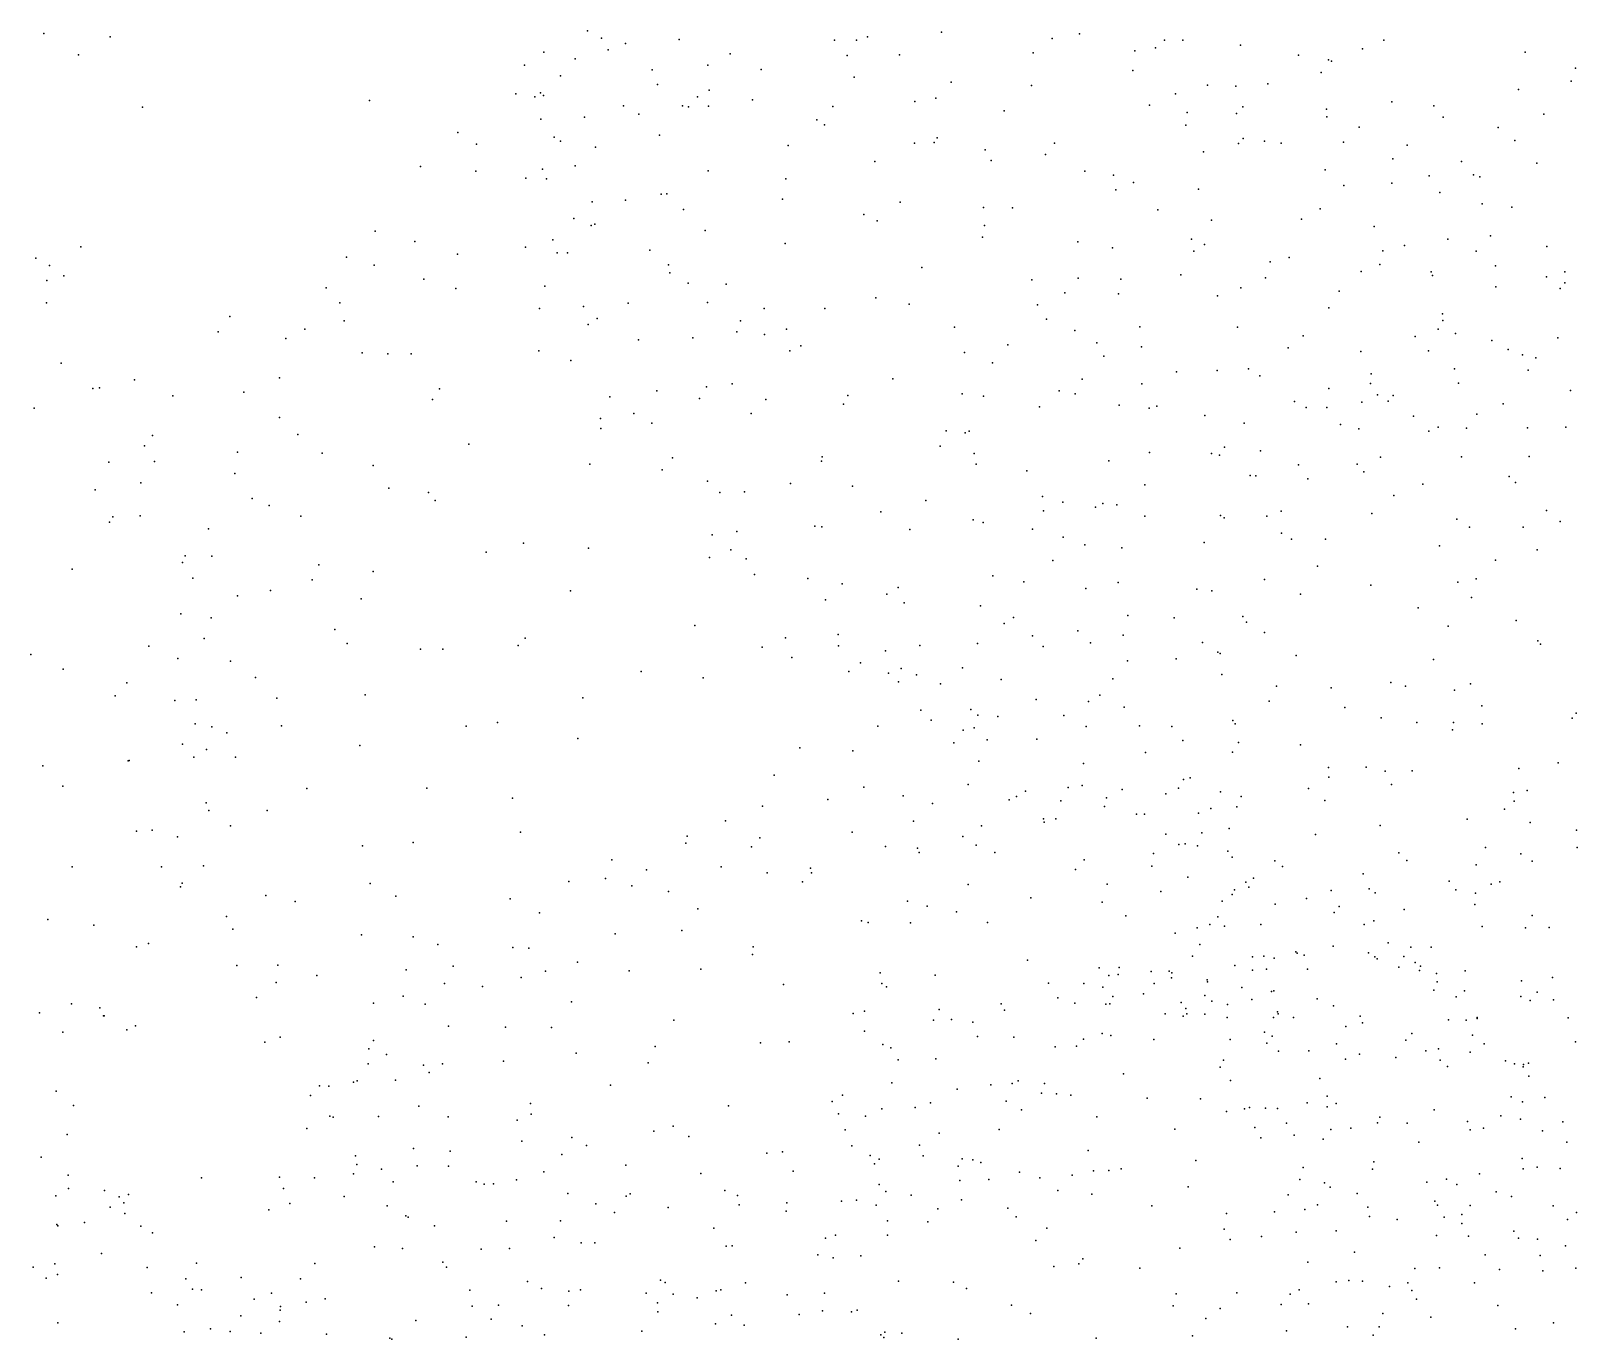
# Model space of a CAD drawing. Header units: metres. Extents: x -23.9 to 23.9, y -28.5 to 28.5.
# Drawn here: x -0.381 to 1.036, y -1.189 to 0.01 of the extents above; entities that cross this region are included whole.
import ezdxf

# ---------------------------------------------------------------- set-up
doc = ezdxf.new("R2010")
doc.units = ezdxf.units.M

msp = doc.modelspace()

# ---------------------------------------------------------------- linework, layer by layer
for p in [(-0.3692, 0.0077, 20.8077), (-0.3083, 0.0047, 1.6825), (0.1294, 0.0101, -9.3409), (0.1423, 0.0036, -13.075), (0.2133, 0.0023, -12.8139), (0.3558, 0.0016, -12.7063), (0.3758, 0.0015, -13.403), (0.386, 0.0046, 2.8198), (0.4539, 0.0089, -13.6365), (0.5552, 0.0032, -12.7087), (0.5805, 0.0075, -13.7616), (0.6584, 0.0015, -8.3734), (0.6752, 0.0017, -12.7867), (0.8594, 0.0015, -13.7869), (-0.3374, -0.0119, 4.548), (0.0894, -0.0093, -9.2272), (0.1484, -0.0072, -12.8573), (0.1641, -0.0014, -13.1782), (0.26, -0.011, -12.7336), (0.3673, -0.0125, -8.4929), (0.4154, -0.0119, -13.4735), (0.5378, -0.01, -13.6755), (0.6311, -0.0081, -12.7186), (0.6501, -0.0054, -13.7709), (0.728, -0.0029, 18.5242), (0.7811, -0.0121, -13.7802), (0.8397, -0.0062, 18.7009), (0.9888, -0.0095, 5.3405), (0.0715, -0.0213, -9.0228), (0.118, -0.0155, -8.8085), (0.1885, -0.0255, -13.2616), (0.2397, -0.0213, -9.5117), (0.2885, -0.0252, -13.3455), (0.6291, -0.0263, -9.7358), (0.8019, -0.028, -12.8806), (0.8086, -0.0164, -12.9927), (0.8114, -0.0177, -8.3694), (1.0351, -0.0239, -13.3543), (0.1045, -0.0309, -13.1369), (0.1935, -0.039, -12.7317), (0.3739, -0.0324, -22.5839), (0.4626, -0.0369, -12.6307), (0.5363, -0.0398, -12.6419), (0.6977, -0.0397, 18.1718), (0.7236, -0.0406, -13.7001), (0.7531, -0.0385, 18.0464), (1.0311, -0.0358, -13.4462), (-0.0706, -0.0535, 5.8118), (0.0635, -0.0475, -12.977), (0.0812, -0.0504, -9.1487), (0.0862, -0.0466, -12.8746), (0.0889, -0.049, -8.9026), (0.2302, -0.0504, -5.7416), (0.241, -0.0441, 22.6371), (0.2806, -0.0531, -12.652), (0.4294, -0.0545, 21.8317), (0.4488, -0.0515, -8.443), (0.6683, -0.0476, 18.3875), (0.8666, -0.055, -13.0055), (0.9827, -0.0436, -9.7072), (-0.2786, -0.0599, 3.2642), (0.1265, -0.0689, -9.3131), (0.1623, -0.0585, -9.393), (0.1763, -0.0662, -8.7037), (0.2165, -0.0585, -24.5158), (0.2218, -0.0596, -13.3563), (0.2401, -0.0588, 23.7777), (0.3542, -0.0591, -13.4695), (0.5112, -0.063, -9.6949), (0.6445, -0.0579, -12.6521), (0.679, -0.0647, -13.6218), (0.7242, -0.0656, -12.6876), (0.7302, -0.0595, -9.7434), (0.8069, -0.0616, -12.7958), (0.8072, -0.0685, -13.591), (0.9052, -0.0584, -13.581), (0.9137, -0.069, -13.4789), (1.0059, -0.0662, 18.8659), (0.0104, -0.0831, -13.0443), (0.0864, -0.0709, -12.8076), (0.3395, -0.0715, -9.5944), (0.3467, -0.0761, -12.5963), (0.6777, -0.0762, 18.5292), (0.8368, -0.0782, -25.3035), (0.9642, -0.0783, -13.3587), (0.0276, -0.0936, -12.8527), (0.0987, -0.0872, -13.283), (0.1045, -0.0909, -9.2434), (0.1368, -0.0965, -13.3488), (0.1954, -0.0855, -12.6562), (0.3132, -0.095, -8.5427), (0.4291, -0.0929, -9.6538), (0.4471, -0.0921, -4.9193), (0.4498, -0.0879, -13.5673), (0.494, -0.099, -12.5515), (0.5575, -0.0927, -8.4074), (0.7262, -0.0931, 18.6614), (0.7304, -0.0884, -13.5681), (0.7501, -0.091, -8.3732), (0.7651, -0.0929, 17.9742), (0.8224, -0.0917, -13.5043), (0.8807, -0.0946, 18.8222), (0.9793, -0.0902, -13.2745), (0.3928, -0.1097, -8.4892), (0.4994, -0.1087, 20.7034), (0.5491, -0.103, -13.5477), (0.6941, -0.1008, 18.077), (0.8677, -0.1072, -13.3979), (0.9304, -0.1096, -13.0593), (0.9997, -0.111, 17.7925), (-0.0239, -0.1141, 2.8605), (0.0269, -0.1185, -13.2346), (0.0729, -0.1248, -18.5637), (0.088, -0.1166, -8.9725), (0.0918, -0.1255, -9.1669), (0.1181, -0.1135, -12.678), (0.2398, -0.118, 4.8085), (0.311, -0.1254, -13.4974), (0.5853, -0.1183, -12.5457), (0.6115, -0.1221, 18.3544), (0.8056, -0.1172, -12.6832), (0.9009, -0.1228, -9.7238), (0.9415, -0.1219, -8.4026), (0.9473, -0.1237, -13.1607), (0.197, -0.1394, 2.0176), (0.2022, -0.1392, -12.5794), (0.6136, -0.1355, -9.7215), (0.6299, -0.1288, -13.5337), (0.6895, -0.135, -12.5714), (0.8227, -0.1315, -20.3956), (0.8666, -0.1293, -12.7394), (0.9108, -0.1381, -13.2888), (0.1335, -0.1464, -13.4136), (0.1643, -0.1449, -9.378), (0.2173, -0.1535, -8.6638), (0.3081, -0.1441, -12.5228), (0.416, -0.1468, -12.5042), (0.4922, -0.1517, -9.6775), (0.519, -0.152, -12.5022), (0.6522, -0.1539, 18.5984), (0.8009, -0.153, 17.8809), (0.9494, -0.1482, -12.8553), (0.9766, -0.1515, -13.0008), (0.1168, -0.1619, -23.4801), (0.1327, -0.1681, -9.2865), (0.1361, -0.1669, -8.8179), (0.3827, -0.1581, -9.6104), (0.3948, -0.1639, 0.9216), (0.4932, -0.1683, -8.4432), (0.7013, -0.1633, -13.4831), (0.7839, -0.1624, -13.4278), (0.8506, -0.1692, 0.3119), (-0.0653, -0.1735, -12.9087), (-0.029, -0.183, -13.2523), (0.0977, -0.1814, -9.0126), (0.2371, -0.1727, -9.4686), (0.4913, -0.1788, -13.5518), (0.5789, -0.1832, -13.5421), (0.683, -0.1807, -9.74), (0.9181, -0.1808, 18.9101), (0.9571, -0.1776, -13.2096), (-0.3763, -0.198, -5.7404), (-0.335, -0.1877, -16.9043), (-0.0917, -0.1971, -12.9761), (0.0101, -0.1944, -12.6908), (0.0725, -0.1882, -12.6346), (0.1015, -0.1932, -9.0995), (0.1109, -0.1934, -8.9345), (0.1866, -0.1907, -13.4917), (0.3105, -0.1848, -8.5672), (0.6105, -0.1887, 18.5312), (0.6851, -0.1918, 18.6882), (0.6949, -0.1857, -8.3981), (0.7726, -0.1975, -8.396), (0.8584, -0.1915, -9.7426), (0.8783, -0.1866, -8.4043), (0.9439, -0.1918, -12.7677), (1.0088, -0.1875, 18.9636), (-0.364, -0.2049, -5.9308), (-0.0663, -0.2046, 4.224), (0.2037, -0.2041, -9.4024), (0.2047, -0.2117, -17.3998), (0.4358, -0.2066, -9.6277), (0.7552, -0.2015, -9.7574), (0.8386, -0.2103, -13.4209), (0.8556, -0.2039, -6.9247), (0.9028, -0.2108, -12.6739), (0.9617, -0.2053, 19.1007), (1.0253, -0.2106, -8.4582), (-0.3664, -0.2185, -6.0118), (-0.3507, -0.2144, -5.8377), (-0.1102, -0.2252, -13.0615), (-0.0207, -0.2175, -13.325), (0.0085, -0.226, -21.5159), (0.0903, -0.2237, -13.4499), (0.2215, -0.2211, -8.6973), (0.2566, -0.222, -12.486), (0.5368, -0.218, -9.6699), (0.5792, -0.2164, 18.263), (0.6184, -0.2173, 24.2926), (0.6734, -0.2135, -13.5323), (0.7283, -0.2252, 17.9203), (0.7509, -0.2161, -13.5001), (0.9039, -0.2139, 17.7803), (0.9619, -0.2243, -13.276), (1.0085, -0.2153, 19.3086), (1.0209, -0.2258, -12.9479), (1.0253, -0.2208, -13.0294), (-0.3667, -0.2392, -5.673), (-0.0977, -0.2391, -12.8467), (0.1666, -0.2395, -9.305), (0.2393, -0.2389, -13.55), (0.3937, -0.2346, -13.5867), (0.4241, -0.2403, -12.4362), (0.5669, -0.2299, 18.3594), (0.616, -0.2309, -9.6974), (0.7069, -0.2326, 21.361), (0.8184, -0.2284, -12.5718), (-0.1987, -0.2516, 0.7185), (0.0854, -0.2443, -12.5656), (0.1256, -0.2424, -9.1577), (0.1381, -0.2534, -8.8989), (0.2913, -0.2443, -9.5003), (0.3468, -0.2443, -9.5481), (0.542, -0.241, -8.4521), (0.5502, -0.2541, -5.4565), (0.8088, -0.2438, 17.8351), (0.9131, -0.2493, 19.1778), (-0.2091, -0.2656, -18.9472), (-0.1298, -0.2632, -12.9208), (-0.0936, -0.2556, -13.2226), (0.13, -0.2589, -8.9696), (0.2663, -0.2657, -28.5675), (0.2695, -0.2557, -8.6518), (0.2917, -0.2682, 3.1135), (0.3118, -0.2631, -12.4365), (0.4659, -0.2613, -8.4916), (0.5762, -0.2645, 18.5114), (0.6357, -0.261, 18.0292), (0.7251, -0.2614, -12.4866), (0.9092, -0.2631, -9.8459), (0.9134, -0.2552, -8.433), (0.925, -0.2672, -13.3871), (-0.1473, -0.2719, -13.0003), (0.0848, -0.2831, -6.2079), (0.176, -0.2731, -13.5477), (0.226, -0.271, -9.3952), (0.3149, -0.2832, -13.6091), (0.3248, -0.2785, -8.5982), (0.5148, -0.2777, -12.4137), (0.5964, -0.2757, -12.427), (0.6371, -0.2794, 21.0068), (0.7715, -0.2804, -8.4249), (0.7853, -0.2694, 18.8462), (0.888, -0.2698, 18.9999), (0.9002, -0.2832, -12.599), (0.9585, -0.2737, -9.8949), (0.9732, -0.2817, -8.4659), (1.0189, -0.2712, -12.8109), (-0.3531, -0.2945, 0.3099), (-0.0773, -0.2848, -12.7199), (-0.0536, -0.2859, -13.3484), (-0.0322, -0.2859, -12.6535), (0.114, -0.292, -12.508), (0.4749, -0.2847, -13.6274), (0.5005, -0.294, -9.6245), (0.6028, -0.288, 18.6095), (0.8384, -0.2836, -9.8325), (0.9864, -0.2868, -13.3227), (0.9988, -0.2895, -9.953), (-0.2861, -0.3097, -5.8605), (-0.153, -0.3079, -13.1567), (0.4093, -0.3088, -8.5508), (0.5827, -0.309, -13.6275), (0.6694, -0.3024, -12.4348), (0.7067, -0.3011, -9.755), (0.7352, -0.2996, 17.8714), (0.7456, -0.306, -13.5672), (0.8478, -0.3042, -9.8997), (0.9242, -0.2996, -9.956), (0.9916, -0.3007, 19.4504), (-0.3241, -0.3176, -5.6524), (-0.318, -0.3171, -6.054), (-0.2507, -0.3243, 20.9402), (-0.1856, -0.3209, 1.9968), (-0.0063, -0.318, -12.5913), (0.1497, -0.3253, -9.0738), (0.1928, -0.3198, -8.8374), (0.2385, -0.3162, -13.6003), (0.2618, -0.3134, -12.4225), (0.3681, -0.324, -12.3938), (0.4729, -0.3225, 21.6197), (0.4923, -0.3247, -28.136), (0.5618, -0.3198, 18.171), (0.5763, -0.3226, -9.6379), (0.6374, -0.3132, -8.4527), (0.809, -0.3175, 2.8787), (0.8471, -0.3131, 19.0646), (0.8536, -0.3235, 19.2385), (0.868, -0.324, -4.6392), (0.9277, -0.3127, 19.3932), (1.0304, -0.3194, -10.0138), (-0.378, -0.3357, -5.5249), (-0.0128, -0.3277, -13.4364), (0.2321, -0.3268, -8.7549), (0.2927, -0.3276, -8.6721), (0.3639, -0.3319, -13.6396), (0.5438, -0.3344, 18.2713), (0.6166, -0.3328, -9.7087), (0.6443, -0.3355, 18.7023), (0.6514, -0.3338, 17.9752), (0.7775, -0.3296, -9.8917), (0.7881, -0.3351, -12.4773), (0.8072, -0.335, -8.4567), (0.8393, -0.3302, 18.9401), (0.8633, -0.3292, -12.5347), (0.9687, -0.3315, -13.381), (-0.1529, -0.3442, -12.8306), (0.1411, -0.345, -12.4621), (0.1414, -0.3542, 20.7645), (0.1719, -0.3404, -8.9574), (0.1882, -0.3495, -9.2158), (0.2793, -0.3404, -9.4121), (0.6953, -0.3423, -7.5328), (0.7313, -0.3495, -8.4645), (0.8195, -0.3505, 19.1349), (0.8866, -0.3429, 17.75), (0.9092, -0.3529, -19.5066), (0.9351, -0.3539, -8.4942), (0.9447, -0.341, -12.6122), (0.991, -0.3536, -12.6676), (1.0262, -0.3531, -13.3079), (-0.2695, -0.3608, 21.4171), (-0.1361, -0.3598, -24.1198), (0.458, -0.3564, 1.2937), (0.4754, -0.3583, -13.6578), (0.4792, -0.3567, -9.5733), (0.8363, -0.3544, -13.5271), (0.9005, -0.3566, -13.4807), (-0.2769, -0.3701, -5.9633), (-0.1915, -0.3759, -13.0357), (-0.114, -0.3768, -13.3251), (0.0206, -0.3686, -12.5394), (0.2072, -0.3812, -8.9105), (0.3446, -0.3801, -8.6683), (0.4525, -0.3704, -12.3675), (0.4837, -0.377, -22.9837), (0.6446, -0.3763, -4.9686), (0.7014, -0.3773, -13.6144), (0.7086, -0.3787, -9.9055), (0.7134, -0.3713, 18.806), (0.7462, -0.3747, -12.4361), (0.8564, -0.3806, -10.0436), (0.9307, -0.3801, 5.1277), (0.9926, -0.3799, 19.5319), (-0.3094, -0.3851, -6.1009), (-0.2676, -0.3846, -5.7923), (-0.194, -0.3956, -12.9567), (-0.0673, -0.388, -12.6327), (0.1316, -0.387, -13.5796), (0.1977, -0.392, -9.0885), (0.3438, -0.3841, -21.9282), (0.4857, -0.387, -8.5609), (0.5322, -0.393, -6.7668), (0.6071, -0.384, -8.5071), (0.7812, -0.3874, -10.0087), (0.8348, -0.387, -8.4969), (0.8409, -0.3938, 19.3395), (-0.322, -0.4104, -5.5647), (-0.2801, -0.4041, -6.0393), (-0.0528, -0.409, 5.9893), (0.2393, -0.4025, -9.2502), (0.3153, -0.4046, -13.6597), (0.3723, -0.4072, -12.3637), (0.6402, -0.4059, -9.8545), (0.7369, -0.3972, 23.0519), (0.7421, -0.3975, 2.0238), (0.7898, -0.4004, 17.8091), (0.895, -0.4052, -10.1015), (0.9743, -0.3983, 17.7034), (0.98, -0.4037, -8.5478), (-0.1782, -0.4184, -12.8273), (-0.1626, -0.4247, -13.2539), (-0.0163, -0.4129, -13.48), (-0.0102, -0.4201, -18.0388), (0.2506, -0.4129, -8.8558), (0.2732, -0.4122, -9.3109), (0.4394, -0.4202, -8.6136), (0.5464, -0.4167, 18.5039), (0.5652, -0.4216, -9.6881), (0.6016, -0.4231, -13.6659), (0.6146, -0.4243, 18.6781), (0.8685, -0.4157, 19.4271), (-0.3058, -0.4353, 5.7305), (-0.2809, -0.4343, -5.6499), (-0.1335, -0.4345, -12.7002), (0.3981, -0.4307, -13.6786), (0.4829, -0.438, -13.6849), (0.5473, -0.4298, -8.565), (0.595, -0.4264, 18.042), (0.6401, -0.4345, -12.3732), (0.7095, -0.4341, -12.3981), (0.7131, -0.4361, -10.0151), (0.7521, -0.4345, -8.5207), (0.7651, -0.43, 19.1413), (0.8484, -0.4321, -12.4798), (0.9263, -0.4374, -12.5368), (1.0086, -0.4293, -13.3827), (-0.3088, -0.4402, -6.1544), (-0.2182, -0.4461, -13.0138), (0.2437, -0.4517, -8.9977), (0.2663, -0.4487, -12.3706), (0.3376, -0.4437, -9.3762), (0.3441, -0.4444, -8.7332), (0.4249, -0.4467, -9.4606), (0.4921, -0.4403, -12.3465), (0.5372, -0.4465, 18.2172), (0.7656, -0.4501, -10.085), (0.9378, -0.4447, 1.5091), (0.987, -0.4446, -10.1656), (1.0209, -0.4395, -12.6601), (0.0364, -0.4675, -12.4881), (0.0706, -0.4593, -13.5658), (0.1302, -0.4638, -13.6081), (0.2607, -0.4654, -5.809), (0.5654, -0.4539, -9.801), (0.5853, -0.461, -9.871), (0.6192, -0.4636, -9.9457), (0.6947, -0.4587, 17.8878), (0.7748, -0.4556, 19.2836), (0.8058, -0.4557, -13.5908), (0.9103, -0.4619, 17.7206), (0.9999, -0.4654, 19.6051), (-0.2419, -0.4771, -5.9459), (-0.2396, -0.4708, -5.8029), (-0.2151, -0.4712, -12.9394), (-0.117, -0.4791, 1.066), (0.2413, -0.4726, -13.6564), (0.2747, -0.4737, -8.9265), (0.556, -0.4751, -12.346), (0.7984, -0.4804, -8.564), (0.9616, -0.475, 2.3415), (-0.3432, -0.4832, -5.4984), (-0.2324, -0.4915, 2.9237), (-0.1232, -0.4929, -13.3662), (-0.0672, -0.4854, -12.5865), (0.2824, -0.4879, -9.1445), (0.3314, -0.4918, -25.1016), (0.5008, -0.4893, -9.5126), (0.5293, -0.4949, 18.3714), (0.6157, -0.4953, -13.679), (0.7498, -0.4927, -13.6311), (0.9271, -0.4952, 19.5646), (0.9441, -0.492, -21.7654), (-0.1915, -0.5076, -13.2222), (-0.1614, -0.5027, -12.7262), (-0.0783, -0.5102, -0.0165), (0.1136, -0.503, -12.4289), (0.3627, -0.4966, -12.343), (0.4037, -0.506, -9.362), (0.414, -0.4998, -13.6944), (0.5863, -0.5008, -8.6152), (0.6879, -0.5015, -8.5904), (0.7017, -0.5029, 18.8023), (0.783, -0.506, 19.3548), (0.8473, -0.4978, 19.4639), (0.9398, -0.5092, -8.629), (-0.2435, -0.5241, -5.7156), (0.3475, -0.5111, -9.2571), (0.4197, -0.514, -8.7482), (0.4897, -0.5166, -12.3337), (0.8908, -0.5186, -13.5409), (-0.2158, -0.5277, -13.1425), (-0.1023, -0.5384, 3.8761), (0.2278, -0.5348, -12.3721), (0.5112, -0.5328, -9.8134), (0.5199, -0.5274, -13.6953), (0.6248, -0.5257, -10.0239), (0.6672, -0.5277, -12.3665), (0.7302, -0.5264, -10.1282), (0.7336, -0.5318, 18.9463), (0.9184, -0.5354, -10.2228), (0.9808, -0.5302, -13.4539), (-0.2222, -0.5466, -12.9271), (-0.0911, -0.5514, -13.4244), (0.0722, -0.5465, 4.2691), (0.3108, -0.5461, -12.3432), (0.359, -0.5431, -9.1791), (0.487, -0.5513, -9.7363), (0.5372, -0.5443, -8.7056), (0.5788, -0.5396, 18.5819), (0.5903, -0.5506, 18.0766), (0.6204, -0.5435, 18.6752), (0.6932, -0.5502, -24.0929), (0.7501, -0.5413, 17.8443), (1.0006, -0.5487, -10.244), (1.003, -0.5518, -8.7267), (-0.3809, -0.5614, -5.428), (-0.2727, -0.5536, -5.6179), (-0.2463, -0.5649, -6.0323), (-0.0237, -0.5566, -12.5242), (-0.0033, -0.5566, -13.5273), (0.0657, -0.5532, -12.4551), (0.2896, -0.5546, -24.4612), (0.3167, -0.564, -13.6907), (0.3593, -0.5535, -9.0059), (0.4025, -0.5579, -8.8782), (0.4339, -0.553, -8.8126), (0.547, -0.554, -9.9391), (0.6691, -0.5654, 4.833), (0.7072, -0.5592, -8.6645), (0.7094, -0.5604, 19.1152), (0.779, -0.5622, -10.1847), (0.9048, -0.5659, -8.6928), (-0.3513, -0.5748, -6.254), (-0.198, -0.5676, -12.8078), (0.1785, -0.577, -13.6466), (0.369, -0.5768, 6.0792), (0.3797, -0.569, -12.3329), (0.4052, -0.5786, -8.9577), (0.4169, -0.5742, -9.2217), (0.431, -0.58, 23.9128), (0.4732, -0.5737, -9.5087), (0.6244, -0.5671, -8.693), (0.7108, -0.5796, 18.8414), (-0.2929, -0.5872, -6.1693), (-0.175, -0.5825, -12.7376), (0.2353, -0.5827, -6.2693), (0.4143, -0.5864, -9.1462), (0.4529, -0.5883, -9.659), (0.5084, -0.5843, -9.4136), (0.611, -0.5836, -13.6908), (0.761, -0.5905, -12.3923), (0.8112, -0.592, -8.7107), (0.8659, -0.5871, -12.4629), (0.8792, -0.5904, -10.2465), (0.9241, -0.594, -12.5057), (0.9387, -0.5882, -13.51), (-0.3038, -0.5993, 5.099), (-0.249, -0.6034, -5.669), (-0.2295, -0.6028, -5.9621), (-0.1556, -0.6014, -13.3413), (-0.0745, -0.5983, -12.5731), (0.1252, -0.601, -12.4067), (0.5406, -0.6027, 18.3234), (0.5886, -0.6044, -10.059), (0.5989, -0.5985, -12.3368), (0.7543, -0.604, -19.9225), (0.9491, -0.6084, -10.2776), (0.4348, -0.6125, -9.0549), (0.4443, -0.6214, 23.4773), (0.4806, -0.6117, -8.8942), (0.4873, -0.617, -12.319), (0.5054, -0.6183, -13.705), (0.5661, -0.6174, -8.8247), (0.6213, -0.6095, 18.0247), (0.7209, -0.6219, 19.2959), (0.8237, -0.61, 19.496), (0.857, -0.6195, -13.5761), (0.9233, -0.6236, 17.7387), (1.032, -0.6198, -12.6366), (1.0358, -0.615, 17.695), (-0.2303, -0.6248, -5.7625), (-0.215, -0.6275, -13.1822), (-0.2013, -0.633, -17.1618), (-0.1511, -0.6266, -12.6845), (0.018, -0.6271, -12.4829), (0.0467, -0.6237, -13.5688), (0.3954, -0.6269, -13.7026), (0.4738, -0.6306, -9.4557), (0.4838, -0.6287, -9.1093), (0.5864, -0.6272, 18.1258), (0.6355, -0.6267, -8.799), (0.6649, -0.6274, -13.6727), (0.7231, -0.6248, -8.7642), (0.8896, -0.6238, -8.792), (0.9222, -0.6304, 19.6145), (0.9496, -0.6249, -8.8393), (-0.242, -0.6435, -6.0232), (-0.2198, -0.6483, -12.8824), (-0.0795, -0.6448, -13.4456), (0.1206, -0.6382, -13.6182), (0.3239, -0.6469, -13.6923), (0.3727, -0.6496, -12.3084), (0.4651, -0.6422, -9.8677), (0.4957, -0.6394, -9.9397), (0.5411, -0.6388, -8.9184), (0.6409, -0.6511, -8.8658), (0.6751, -0.6402, 17.9657), (0.7205, -0.6508, -8.8386), (0.7261, -0.6419, 17.895), (0.7831, -0.6441, -10.2345), (-0.3701, -0.6633, -5.4449), (-0.2919, -0.6589, -6.1596), (-0.2909, -0.6586, -5.5647), (-0.2316, -0.6553, -13.0371), (-0.1934, -0.6553, -12.7963), (0.488, -0.6592, 3.1739), (0.5839, -0.6611, -8.9795), (0.8086, -0.6648, -8.8808), (0.8432, -0.6645, -10.2675), (0.983, -0.6657, -12.5759), (1.0193, -0.6607, -10.3049), (0.3005, -0.6719, -12.3061), (0.6757, -0.676, -6.6026), (0.6818, -0.6745, -8.9468), (0.809, -0.6738, -5.7169), (0.8606, -0.6683, 17.7979), (0.8852, -0.668, -12.4818), (-0.3516, -0.682, -6.2464), (-0.128, -0.6843, -13.3677), (-0.0179, -0.6837, -13.5094), (0.0607, -0.6929, -12.4627), (0.3496, -0.6942, -11.8787), (0.3826, -0.683, -11.955), (0.4186, -0.691, -9.7302), (0.4782, -0.6804, -11.9846), (0.5158, -0.6945, -12.0716), (0.5227, -0.6914, -10.0217), (0.531, -0.6866, -9.1757), (0.5701, -0.6833, 18.388), (0.5828, -0.6814, -10.0988), (0.605, -0.6926, -9.0797), (0.6195, -0.6852, -13.682), (0.6594, -0.6891, 18.6704), (0.6712, -0.6838, -10.1784), (0.7096, -0.6872, -13.65), (0.7285, -0.6915, -12.3681), (0.7902, -0.6842, -12.4178), (0.8663, -0.6805, -8.9316), (0.9783, -0.6879, -13.4573), (0.9906, -0.6861, 11.9194), (-0.2203, -0.6974, -12.9359), (-0.2178, -0.7042, -13.1094), (-0.1644, -0.7044, -13.3), (0.2898, -0.7003, -11.9153), (0.4455, -0.6978, -11.7825), (0.5633, -0.6953, -11.8699), (0.6033, -0.7007, -12.0385), (0.6327, -0.7077, -11.879), (0.64, -0.7077, 0.2126), (0.6895, -0.7069, 19.1861), (0.7009, -0.7026, -9.0113), (0.7246, -0.7011, 19.3325), (0.8052, -0.6951, 19.4872), (0.97, -0.7032, 11.7949), (0.9787, -0.6958, -8.9687), (-0.2699, -0.7223, -6.0764), (-0.198, -0.7185, -13.201), (0.2557, -0.7139, -11.9993), (0.4283, -0.714, -12.2673), (0.4904, -0.7185, -9.2753), (0.5474, -0.7121, -12.1409), (0.5481, -0.7149, -11.7601), (0.5586, -0.7121, -25.4386), (0.7177, -0.7209, 18.89), (0.856, -0.7181, 12.0093), (0.9356, -0.7122, 12.1195), (0.9934, -0.7153, 17.7475), (1.0361, -0.7223, -12.6637), (-0.2841, -0.7233, -5.6058), (-0.2465, -0.7284, -5.998), (-0.0769, -0.7368, 1.9551), (-0.0305, -0.7336, -12.5416), (0.0678, -0.7241, -13.5689), (0.2194, -0.7342, -12.0622), (0.2208, -0.7277, -11.8874), (0.2873, -0.7294, -11.7567), (0.372, -0.7242, -11.7313), (0.4735, -0.7281, -9.9729), (0.4857, -0.7362, -11.679), (0.6596, -0.7261, 18.0381), (0.6713, -0.7354, -11.785), (0.6773, -0.7348, 19.1064), (0.6884, -0.7368, -12.1003), (0.6924, -0.7248, -11.9121), (0.7967, -0.7262, -13.6027), (0.1515, -0.7496, -12.4077), (0.2797, -0.7375, -12.1582), (0.4025, -0.7373, -9.6019), (0.4317, -0.7387, -9.8735), (0.4333, -0.7427, -9.4512), (0.5027, -0.7428, -13.6912), (0.5847, -0.7496, -9.1751), (0.6483, -0.7436, 18.6048), (0.7162, -0.7415, -10.2339), (0.7204, -0.7472, -9.0711), (0.7594, -0.7505, -12.0037), (0.873, -0.7432, -9.0015), (0.8805, -0.7501, 5.1654), (0.9525, -0.7381, 19.6515), (0.9849, -0.7441, -12.5951), (0.9953, -0.7507, 11.6522), (1.0365, -0.7382, -10.334), (-0.343, -0.7559, -5.5031), (-0.2612, -0.7559, -5.681), (-0.2228, -0.7549, -13.0161), (0.1835, -0.7588, -11.7781), (0.252, -0.756, -12.3112), (0.2941, -0.7615, -11.6599), (0.3337, -0.7573, -12.2549), (0.3346, -0.7614, -13.6804), (0.5768, -0.7584, -10.1336), (0.6468, -0.7552, -12.2958), (0.6798, -0.7653, -13.6502), (0.7664, -0.7555, -11.8852), (0.8403, -0.7622, -10.302), (0.9439, -0.7542, -10.329), (-0.2439, -0.7743, -5.9021), (-0.2421, -0.771, -5.8252), (-0.07, -0.7711, -12.6022), (0.1123, -0.7693, -11.948), (0.1457, -0.7666, -12.0941), (0.1701, -0.7733, -13.6248), (0.2035, -0.7784, -11.7091), (0.3264, -0.7697, 1.1651), (0.4782, -0.7721, -9.3319), (0.6057, -0.7719, 18.4026), (0.655, -0.7784, -9.1314), (0.7223, -0.777, 11.8897), (0.7328, -0.7699, 12.0112), (0.7355, -0.7746, -12.1559), (0.74, -0.7662, -11.7692), (0.8112, -0.7777, -9.0396), (0.846, -0.776, 12.2185), (0.9193, -0.7691, 12.2641), (0.9255, -0.7771, -7.6182), (0.9577, -0.7719, -13.4649), (0.9657, -0.7697, -8.9982), (-0.1654, -0.7822, -12.7743), (-0.1388, -0.7877, -13.3208), (-0.0465, -0.7829, -13.4554), (0.0585, -0.7852, -12.479), (0.4226, -0.7874, -13.6813), (0.4407, -0.7921, -9.4016), (0.5357, -0.7844, -9.2471), (0.6012, -0.7883, -11.6079), (0.7111, -0.7874, 19.305), (0.7204, -0.7812, -12.3775), (0.7596, -0.7902, 17.9501), (0.7886, -0.785, 19.4722), (0.8183, -0.7924, -12.028), (0.8514, -0.7797, 11.6671), (0.9428, -0.7906, 11.6001), (0.9435, -0.7801, 17.7999), (-0.3655, -0.8041, -6.2245), (-0.2016, -0.8015, -13.0716), (0.0853, -0.7982, -12.0216), (0.2304, -0.7945, -12.2559), (0.3805, -0.8054, -11.5692), (0.3867, -0.8069, -9.6223), (0.4255, -0.8074, -9.8941), (0.4677, -0.7971, -9.9913), (0.4961, -0.8069, -11.5595), (0.6227, -0.8007, 18.3012), (0.7071, -0.8019, 11.7955), (0.8137, -0.7978, -11.8122), (0.8502, -0.8053, -11.9354), (0.878, -0.795, -12.4971), (0.9953, -0.8006, -6.1497), (-0.3231, -0.8095, -6.1575), (-0.1957, -0.813, -12.9436), (-0.078, -0.8181, -13.39), (-0.0306, -0.8202, 5.8832), (0.1547, -0.8172, -11.6631), (0.2157, -0.8143, -12.3334), (0.6682, -0.8166, -12.3368), (0.6881, -0.8119, 19.1782), (0.6999, -0.8089, -11.6333), (0.7134, -0.8103, -12.2628), (0.7465, -0.8088, 12.1888), (0.8413, -0.8089, 19.5429), (0.9495, -0.8105, -12.5783), (0.9891, -0.8119, 12.3401), (1.0108, -0.8115, 19.6881), (-0.284, -0.8291, -6.035), (-0.2732, -0.8261, -5.7244), (-0.0078, -0.8271, -0.137), (0.0608, -0.83, -13.53), (0.0755, -0.8305, -12.1358), (0.2813, -0.8293, -11.5644), (0.6908, -0.827, 18.1088), (0.7787, -0.8338, -10.7809), (0.78, -0.8352, -12.2454), (0.8129, -0.8285, -11.7267), (0.8452, -0.8347, -10.3509), (0.8634, -0.8255, 23.5207), (0.8842, -0.8295, -9.0075), (0.9027, -0.8296, -13.4935), (-0.1922, -0.8465, -13.0156), (-0.1546, -0.8461, -12.8076), (-0.0368, -0.8504, -12.6037), (0.0062, -0.8471, -11.9217), (0.1202, -0.8432, -13.5665), (0.2331, -0.8498, -13.6193), (0.2806, -0.8363, 1.862), (0.5328, -0.8416, -10.0939), (0.5983, -0.8485, -10.72), (0.6167, -0.8481, -11.5286), (0.6838, -0.8378, -10.7558), (0.7228, -0.8463, -10.5935), (0.7391, -0.8385, 18.0263), (0.7494, -0.8377, 18.7908), (0.7518, -0.8498, -10.3116), (0.7589, -0.8396, -12.4232), (0.7862, -0.8368, -10.6649), (0.7895, -0.8497, 12.3046), (0.8511, -0.8383, 11.5745), (0.8532, -0.8403, -10.764), (0.8732, -0.8479, -11.7823), (0.8777, -0.8381, 17.8813), (0.888, -0.8435, -11.8546), (0.8931, -0.8469, -12.0438), (-0.1561, -0.8618, -13.2036), (-0.1187, -0.8555, -13.3029), (-0.0017, -0.863, -12.0455), (0.0686, -0.8575, -11.7115), (0.0907, -0.8515, -12.2111), (0.1676, -0.8511, -12.3956), (0.3091, -0.8637, -13.641), (0.3977, -0.8531, -9.5028), (0.3993, -0.8627, -9.838), (0.4481, -0.8553, 3.7697), (0.5519, -0.8626, -28.8272), (0.5843, -0.8627, -13.6437), (0.6071, -0.8555, -10.8316), (0.6159, -0.8545, -21.9744), (0.6462, -0.852, -10.6201), (0.6487, -0.8629, -9.1233), (0.6627, -0.8516, 18.4175), (0.6648, -0.8576, 11.7326), (0.665, -0.8531, -10.8719), (0.6974, -0.8595, -11.5605), (0.6977, -0.8613, 18.9975), (0.7391, -0.8506, -29.4911), (0.8919, -0.8509, -10.6464), (0.9077, -0.8538, -10.8278), (0.9082, -0.8612, -10.5773), (0.934, -0.8511, -10.3777), (0.9854, -0.8603, -13.3738), (1.0141, -0.8573, -20.2144), (-0.1742, -0.8756, -13.0821), (-0.0397, -0.8744, -13.4095), (0.033, -0.8657, -12.5342), (0.4034, -0.8659, -11.4826), (0.5604, -0.876, -10.5976), (0.6019, -0.8661, 12.0303), (0.611, -0.8747, -10.5405), (0.6389, -0.8724, 1.4398), (0.6954, -0.8738, -12.3826), (0.7293, -0.8666, 19.3306), (0.7383, -0.8775, 11.5971), (0.7563, -0.8702, -12.3185), (0.7584, -0.8695, 19.4105), (0.7981, -0.8768, -10.9673), (0.9053, -0.869, -12.5568), (0.9256, -0.8751, 11.4861), (0.9333, -0.8697, -11.967), (0.985, -0.8749, -10.7875), (0.9934, -0.8784, -10.6723), (0.9999, -0.8707, 12.4204), (1.015, -0.8777, -12.7098), (-0.373, -0.8896, -1.5928), (-0.3437, -0.8816, -6.1359), (-0.3176, -0.8851, -6.0685), (-0.3145, -0.8924, 2.3964), (-0.3138, -0.8925, -5.6698), (-0.0667, -0.8809, -12.6626), (-0.0194, -0.8817, -11.848), (0.1146, -0.8798, -11.6088), (0.373, -0.8904, -9.6732), (0.3834, -0.8883, -9.7637), (0.4518, -0.8867, -9.9856), (0.5086, -0.8814, -13.6462), (0.5115, -0.8872, -10.8146), (0.5762, -0.8808, 11.9451), (0.6046, -0.8818, -10.9389), (0.6081, -0.8815, 12.1269), (0.659, -0.8905, -13.6114), (0.6737, -0.8803, 18.3315), (0.6755, -0.8928, -10.4681), (0.6777, -0.8858, 12.253), (0.6789, -0.8908, -10.2348), (0.6952, -0.8911, 18.2369), (0.7017, -0.8789, -10.9662), (0.7161, -0.8822, 2.9914), (0.762, -0.8887, 18.707), (0.7625, -0.8907, -10.4457), (0.8131, -0.8834, -13.5355), (0.8376, -0.8928, -10.4649), (-0.2929, -0.9053, -5.9265), (-0.2849, -0.9016, -5.8508), (0.0018, -0.902, -11.7224), (0.0543, -0.9029, -11.6374), (0.0963, -0.9033, -12.4895), (0.2086, -0.8965, -11.5151), (0.3832, -0.9065, -9.5535), (0.4466, -0.8964, -9.3545), (0.463, -0.8958, -10.7421), (0.4826, -0.8982, -10.6442), (0.7156, -0.894, -22.9483), (0.7583, -0.8939, 18.6203), (0.7765, -0.8941, -11.5669), (0.8245, -0.9024, 11.5025), (0.8399, -0.8988, -11.6239), (0.9185, -0.8961, -10.4863), (0.9348, -0.8964, -10.9625), (0.9448, -0.894, -12.0542), (0.9449, -0.8948, -11.8408), (1.0282, -0.8944, 19.6883), (-0.3517, -0.9073, -5.5919), (-0.1665, -0.9167, -13.018), (-0.1524, -0.9121, -12.8765), (-0.0669, -0.9152, -13.347), (0.1913, -0.9207, -12.4085), (0.288, -0.9173, 4.2172), (0.3143, -0.9164, -11.446), (0.4, -0.9189, -22.4801), (0.487, -0.9113, -10.5604), (0.5202, -0.9121, -10.9394), (0.5579, -0.9208, 11.8122), (0.5776, -0.9203, -9.1761), (0.5841, -0.914, -10.4561), (0.601, -0.9086, -10.1807), (0.6091, -0.9105, -11.0237), (0.6485, -0.9143, -10.3836), (0.7185, -0.9143, 18.4961), (0.75, -0.9075, 18.109), (0.7521, -0.9176, -12.3843), (0.7571, -0.9111, -9.0437), (0.8159, -0.9181, -12.3247), (0.8795, -0.9147, 19.5707), (0.8849, -0.9087, 17.9426), (0.9407, -0.9103, -12.132), (0.9514, -0.918, -10.4151), (1.0352, -0.9163, -13.2321), (-0.0711, -0.9228, -11.9604), (-0.0549, -0.9278, 3.0058), (0.0522, -0.934, -12.5585), (0.1189, -0.9267, -12.3547), (0.4073, -0.9219, -9.4585), (0.4142, -0.9328, -10.6653), (0.4488, -0.9318, -13.6295), (0.7125, -0.933, -11.4815), (0.7628, -0.9249, 18.8128), (0.7905, -0.9247, -11.0754), (0.8242, -0.9322, -12.4828), (0.837, -0.9275, 18.0145), (0.8703, -0.9306, -11.0673), (0.898, -0.9245, 12.4517), (0.9096, -0.9227, -12.2222), (0.9111, -0.933, 2.3631), (0.9384, -0.9259, -11.7346), (0.9709, -0.9338, 17.9128), (-0.0717, -0.9364, -11.8784), (-0.0209, -0.9378, -12.1945), (-0.0159, -0.9445, 4.4731), (-0.0035, -0.9364, -12.6187), (0.1849, -0.9357, -13.558), (0.6206, -0.9455, -11.4319), (0.7092, -0.9396, 19.1815), (0.9178, -0.939, -8.9901), (0.979, -0.9365, 12.4762), (0.9871, -0.9391, -12.0203), (0.9874, -0.937, -11.8914), (0.9921, -0.9359, -8.9814), (0.9923, -0.9477, -11.0366), (-0.3579, -0.9616, -6.0563), (-0.1163, -0.9567, -13.1766), (-0.1079, -0.957, 3.8054), (-0.0851, -0.9533, -13.2589), (-0.0818, -0.952, -12.7623), (-0.0466, -0.9515, -12.6928), (0.1505, -0.9559, -11.4868), (0.4083, -0.9538, -10.8954), (0.4681, -0.9598, -11.3965), (0.499, -0.9557, -10.0516), (0.5187, -0.9544, 11.9806), (0.524, -0.952, 12.0869), (0.5455, -0.9633, -11.4053), (0.5483, -0.9546, -10.1224), (0.7188, -0.9516, 18.9818), (0.8008, -0.9499, -11.5283), (-0.342, -0.9746, -5.9634), (-0.1245, -0.9654, -13.0947), (-0.0254, -0.9754, -11.6534), (0.0772, -0.9727, -12.4543), (0.2586, -0.9751, -13.5606), (0.3537, -0.9709, -13.5895), (0.3631, -0.9652, -10.7774), (0.3991, -0.9778, -9.5002), (0.4297, -0.9764, -9.4126), (0.4438, -0.9723, -11.0015), (0.513, -0.9707, -9.2645), (0.5594, -0.964, -13.5943), (0.5724, -0.9653, -11.0866), (0.6423, -0.9678, 12.3173), (0.6914, -0.9685, -13.5502), (0.7315, -0.9777, 5.5567), (0.7362, -0.9766, -11.1508), (0.7509, -0.9771, 18.8976), (0.7618, -0.9775, 18.36), (0.7892, -0.9723, 18.1805), (0.8073, -0.966, -11.1312), (0.8074, -0.976, 12.4495), (0.8155, -0.9727, -12.3797), (0.9761, -0.9668, -12.7428), (0.9864, -0.9712, -13.2576), (1.007, -0.9673, -12.8173), (-0.1068, -0.9844, -12.0098), (-0.1039, -0.9854, -12.8911), (-0.0622, -0.9848, -11.7213), (0.0017, -0.985, -13.3704), (0.0649, -0.9882, -12.3622), (0.0778, -0.9827, -11.5303), (0.3595, -0.9823, -10.5874), (0.3843, -0.9845, -9.7244), (0.5272, -0.9786, -10.3822), (0.5964, -0.9849, -10.2373), (0.7151, -0.9802, 19.1013), (0.77, -0.9908, -13.4971), (0.8534, -0.9905, -13.4232), (0.8558, -0.9852, 18.0982), (0.8806, -0.9909, -12.4805), (0.9055, -0.9787, -11.6043), (0.9361, -0.9894, -11.1291), (0.9667, -0.9841, -12.1974), (0.9846, -0.9871, -11.739), (1.0235, -0.9897, -12.954), (-0.3477, -1.0012, -5.8748), (-0.1281, -0.9956, 5.4087), (0.1151, -1.0041, -12.5513), (0.1901, -0.9982, -11.4379), (0.2078, -0.9935, 12.2905), (0.2222, -1.0031, 12.1204), (0.3654, -0.9969, 12.1465), (0.4518, -1, 12.1922), (0.5067, -0.9966, -11.0926), (0.6676, -0.9963, -11.1647), (0.7411, -0.9949, 19.2666), (0.7466, -1.0043, -9.061), (0.777, -1.0017, -11.4636), (0.8036, -1.0054, 18.7861), (0.8109, -0.9967, -12.5718), (0.829, -0.9953, 18.5432), (0.9386, -0.9969, -13.3223), (0.9506, -0.9955, 18.009), (1.0047, -0.9979, -13.1663), (-0.0301, -1.014, -13.2833), (0.0033, -1.0166, -12.329), (0.069, -1.0072, -12.6156), (0.1057, -1.0195, 12.3201), (0.1283, -1.0112, 12.1925), (0.2937, -1.0183, -10.7871), (0.3082, -1.0171, -10.8696), (0.3717, -1.0115, 12.4299), (0.3885, -1.0205, -9.6065), (0.4336, -1.011, -24.7722), (0.5884, -1.016, -9.1794), (0.8915, -1.0084, -9.0063), (1.0272, -1.0082, -12.0764), (-0.3716, -1.022, -5.7821), (-0.0833, -1.0208, -13.1119), (-0.0821, -1.0288, -12.2057), (-0.0595, -1.033, -13.185), (-0.0268, -1.0298, -11.5977), (0.0019, -1.0302, -12.7058), (0.1644, -1.0294, 12.4564), (0.3925, -1.0281, -11.3566), (0.3968, -1.0238, -9.7951), (0.4371, -1.0209, -11.0763), (0.4692, -1.0303, -9.3397), (0.4728, -1.0235, 11.9042), (0.4827, -1.0245, -10.3484), (0.4899, -1.0269, -13.5605), (0.5932, -1.0345, -13.5401), (0.6071, -1.0341, -11.2303), (0.6187, -1.0326, 11.5484), (0.687, -1.0252, -11.2379), (0.7855, -1.0314, 19.3457), (0.8489, -1.0331, -11.4932), (0.8501, -1.0263, 18.2384), (0.9861, -1.0233, 11.3621), (0.9871, -1.0327, -12.9108), (1, -1.0311, 12.5453), (1.0211, -1.0324, -12.1492), (-0.3469, -1.0384, -2.7793), (-0.2245, -1.0409, -0.527), (-0.1529, -1.0402, -11.94), (-0.1209, -1.0408, -11.7684), (-0.0853, -1.0372, -13.0198), (-0.0489, -1.0445, -12.8401), (0.0273, -1.0447, 12.2096), (0.0345, -1.0468, -13.3414), (0.0431, -1.0465, -12.437), (0.0642, -1.0428, 12.3925), (0.0892, -1.0354, 12.1037), (0.2331, -1.037, -13.5055), (0.318, -1.0348, -10.5281), (0.3968, -1.0471, 12.5223), (0.4708, -1.0434, 3.41), (0.4971, -1.0425, -10.0307), (0.5253, -1.0359, -11.256), (0.544, -1.0409, -11.1757), (0.5736, -1.0384, 5.155), (0.7822, -1.0425, 4.0308), (0.8051, -1.0455, -13.4165), (0.8987, -1.045, -12.7077), (0.9168, -1.0423, -11.2077), (0.9262, -1.0472, -12.3387), (0.9472, -1.0372, 18.093), (-0.358, -1.0575, -2.9943), (-0.3463, -1.0507, -6.4852), (-0.3134, -1.0524, -2.8706), (-0.2999, -1.0584, -6.5664), (-0.2913, -1.0562, -16.5682), (-0.1495, -1.0506, -11.8648), (-0.0938, -1.0582, -11.6725), (0.1114, -1.0554, -11.4426), (0.1648, -1.0576, -13.4557), (0.1683, -1.0555, 11.9778), (0.2551, -1.0527, -10.7058), (0.2668, -1.0572, -10.5961), (0.3622, -1.0623, -11.058), (0.3758, -1.0615, -13.5293), (0.4027, -1.0534, -10.3781), (0.426, -1.0567, -9.4501), (0.4723, -1.0611, -11.1601), (0.5606, -1.0524, -10.1194), (0.5916, -1.0559, -11.313), (0.68, -1.0493, -13.4961), (0.7716, -1.0564, -11.2528), (0.81, -1.0495, 12.5033), (0.8348, -1.0554, -23.522), (0.906, -1.0622, 12.5514), (0.9624, -1.0539, -13.175), (0.9763, -1.0579, 19.5875), (-0.3083, -1.0679, -2.6596), (-0.2957, -1.064, -2.7346), (-0.2949, -1.0737, -6.7703), (-0.1628, -1.0702, -12.0134), (-0.1434, -1.0646, -12.1172), (-0.0543, -1.0666, -12.9423), (-0.0373, -1.0758, 12.2832), (-0.0351, -1.077, -12.3334), (0.1369, -1.0648, -12.5124), (0.1542, -1.0726, -12.5883), (0.2034, -1.068, 12.57), (0.2685, -1.0656, -11.3578), (0.3116, -1.0715, 11.9074), (0.3122, -1.0638, -10.9911), (0.3941, -1.0659, -9.7301), (0.4504, -1.0693, 11.8063), (0.5147, -1.0686, 11.6577), (0.5224, -1.0767, -9.2775), (0.6466, -1.0667, 12.428), (0.715, -1.0736, -11.3823), (0.759, -1.0722, 19.1923), (0.7868, -1.07, 18.9022), (0.7985, -1.0657, -12.6284), (0.8448, -1.0677, -13.3538), (0.8462, -1.0765, 11.3646), (0.9084, -1.0659, 18.687), (0.9146, -1.077, 18.3895), (0.931, -1.0746, -12.8251), (0.9384, -1.0662, 18.6059), (1.0145, -1.0666, -11.1878), (1.036, -1.0726, -11.7233), (-0.357, -1.0838, -2.5719), (-0.3563, -1.085, -6.8686), (-0.3317, -1.082, -6.4074), (-0.28, -1.0852, -2.9696), (-0.2695, -1.0912, -6.4758), (-0.0108, -1.085, -13.1981), (0.0552, -1.0808, -12.7086), (0.1047, -1.0802, -13.3729), (0.245, -1.087, -10.8793), (0.4043, -1.0802, -9.5584), (0.4414, -1.0814, -11.2663), (0.5503, -1.087, 12.5127), (0.713, -1.088, -9.1025), (0.7791, -1.0907, -9.0626), (0.8155, -1.0894, -12.486), (0.8717, -1.0792, -11.2509), (0.931, -1.0827, 18.2959), (0.9785, -1.0897, 18.2135), (1.0278, -1.079, 11.3027), (-0.0658, -1.1043, 12.1653), (0.0989, -1.0955, 12.5677), (0.1234, -1.1005, -12.6674), (0.1361, -1.1004, 11.9126), (0.2564, -1.1035, 12.632), (0.2621, -1.1032, -10.9498), (0.3474, -1.0962, -10.3861), (0.3568, -1.0934, 12.6165), (0.4043, -1.0935, -11.1324), (0.5402, -1.0985, -13.4932), (0.6722, -1.1055, -13.4394), (0.7186, -1.0974, -12.5579), (0.7473, -1.0947, -13.4089), (0.9075, -1.0937, -13.2124), (0.937, -1.0944, -12.9229), (0.9827, -1.0961, 18.5129), (1.0001, -1.0971, -11.6254), (1.0258, -1.1032, 12.5841), (-0.3161, -1.1104, -3.0849), (-0.2292, -1.119, -6.7655), (-0.1207, -1.1195, -12.2283), (-0.0404, -1.1057, 12.0782), (-0.0033, -1.1183, 12.5249), (0.0318, -1.1063, -12.8041), (0.0578, -1.1058, 11.9511), (0.3405, -1.1116, -11.2926), (0.3546, -1.1143, 11.8131), (0.38, -1.1124, -13.4803), (0.5797, -1.1197, -9.2231), (0.5834, -1.1151, 11.5309), (0.7898, -1.1183, 19.022), (0.8326, -1.1091, -12.7288), (0.9523, -1.1114, -11.2486), (1.0026, -1.1121, 18.3551), (-0.3788, -1.1229, -2.4783), (-0.3668, -1.1328, -3.1613), (-0.3591, -1.1199, -6.2817), (-0.3566, -1.1295, -6.9563), (-0.2742, -1.123, -6.8579), (-0.239, -1.1334, -2.6152), (-0.1883, -1.1323, -6.6616), (-0.1339, -1.1335, -11.6901), (0, -1.1227, -12.9541), (0.5569, -1.1221, -10.195), (0.6356, -1.1236, -9.1722), (0.8877, -1.1241, -12.4328), (0.9103, -1.1234, -11.4808), (0.9655, -1.125, -11.561), (1.0051, -1.1261, 18.6441), (1.0354, -1.1236, -12.2291), (-0.2704, -1.1463, -6.3371), (-0.2329, -1.143, -6.4078), (-0.2245, -1.1435, -3.0172), (-0.1604, -1.1466, -2.8202), (0.0216, -1.144, -13.0345), (0.0742, -1.1358, -13.2299), (0.0871, -1.1425, 13.0546), (0.1123, -1.1448, 12.9317), (0.123, -1.1436, -25.221), (0.1832, -1.1465, -10.7409), (0.1962, -1.1348, 5.3549), (0.2006, -1.1369, -10.8141), (0.208, -1.1476, -11.349), (0.2473, -1.1444, -10.4801), (0.2515, -1.1435, 13.0286), (0.2743, -1.1372, -13.4148), (0.3465, -1.1467, -10.3365), (0.4144, -1.1357, -9.64), (0.465, -1.1365, -9.4176), (0.4768, -1.1423, -13.4529), (0.6689, -1.1471, -13.3832), (0.7246, -1.1462, -11.3339), (0.7734, -1.1477, -13.313), (0.7817, -1.1436, -12.5279), (0.8155, -1.1362, 12.5457), (0.8274, -1.135, -13.2521), (0.8398, -1.1357, -11.2973), (0.8645, -1.1404, 11.2859), (0.8815, -1.1371, -13.1306), (0.885, -1.1441, -11.4111), (0.9424, -1.1373, -12.3783), (-0.2465, -1.1574, -3.087), (-0.1762, -1.152, -6.5065), (-0.1522, -1.1589, 12.3032), (-0.1286, -1.1549, 12.3882), (-0.1113, -1.1518, 12.0868), (0.0237, -1.1587, 13.1335), (0.0478, -1.1577, 11.8832), (0.1119, -1.1578, 12.833), (0.1935, -1.1554, -10.6103), (0.2298, -1.1509, 12.915), (0.3123, -1.1481, -11.0951), (0.3765, -1.1622, 12.7109), (0.5181, -1.1575, -10.0021), (0.6661, -1.1583, 12.5458), (0.7094, -1.1608, -12.587), (0.7651, -1.1571, -12.7264), (0.7904, -1.1563, 2.606), (0.8893, -1.1521, 19.41), (0.9638, -1.158, -24.6297), (-0.3562, -1.1738, -6.2012), (-0.1886, -1.1674, -12.0869), (-0.1529, -1.1726, -6.767), (-0.1525, -1.1623, -2.7432), (-0.0279, -1.1716, 12.8942), (0.0411, -1.1704, -11.4404), (0.1938, -1.1636, -12.6098), (0.2467, -1.1747, -13.3451), (0.2614, -1.1667, 12.808), (0.2729, -1.176, 2.1253), (0.3233, -1.1661, 13.1166), (0.3449, -1.1629, 13.0086), (0.3712, -1.1636, 2.9088), (0.5353, -1.1654, -13.4076), (0.6961, -1.1697, -9.1483), (0.8584, -1.1653, -12.9837), (0.9024, -1.1686, 12.5899), (1.0149, -1.1739, -12.2984), (-0.2403, -1.1821, -2.5045), (-0.2164, -1.1793, -6.8924), (-0.1981, -1.1817, -11.8507), (-0.17, -1.1834, -6.4197), (-0.11, -1.1843, -11.6077), (-0.052, -1.1878, 13.1786), (-0.0499, -1.1887, -12.3806), (0.0182, -1.1871, 13.235), (0.0695, -1.1766, -12.4909), (0.0899, -1.1847, 12.6972), (0.1791, -1.1815, -10.8803), (0.3983, -1.1847, -13.3841), (0.401, -1.1874, -10.2505), (0.4019, -1.1823, 12.8035), (0.4176, -1.1832, 11.706), (0.469, -1.1887, 12.741), (0.5956, -1.188, -10.1122), (0.6839, -1.1857, -12.7099), (0.77, -1.1811, -12.7936), (0.8259, -1.1776, -12.9118), (0.8496, -1.1852, 19.2637), (0.8552, -1.1774, 18.9187), (0.9801, -1.1792, 11.1275)]:
    msp.add_point(p)

doc.saveas('drawing.dxf')
